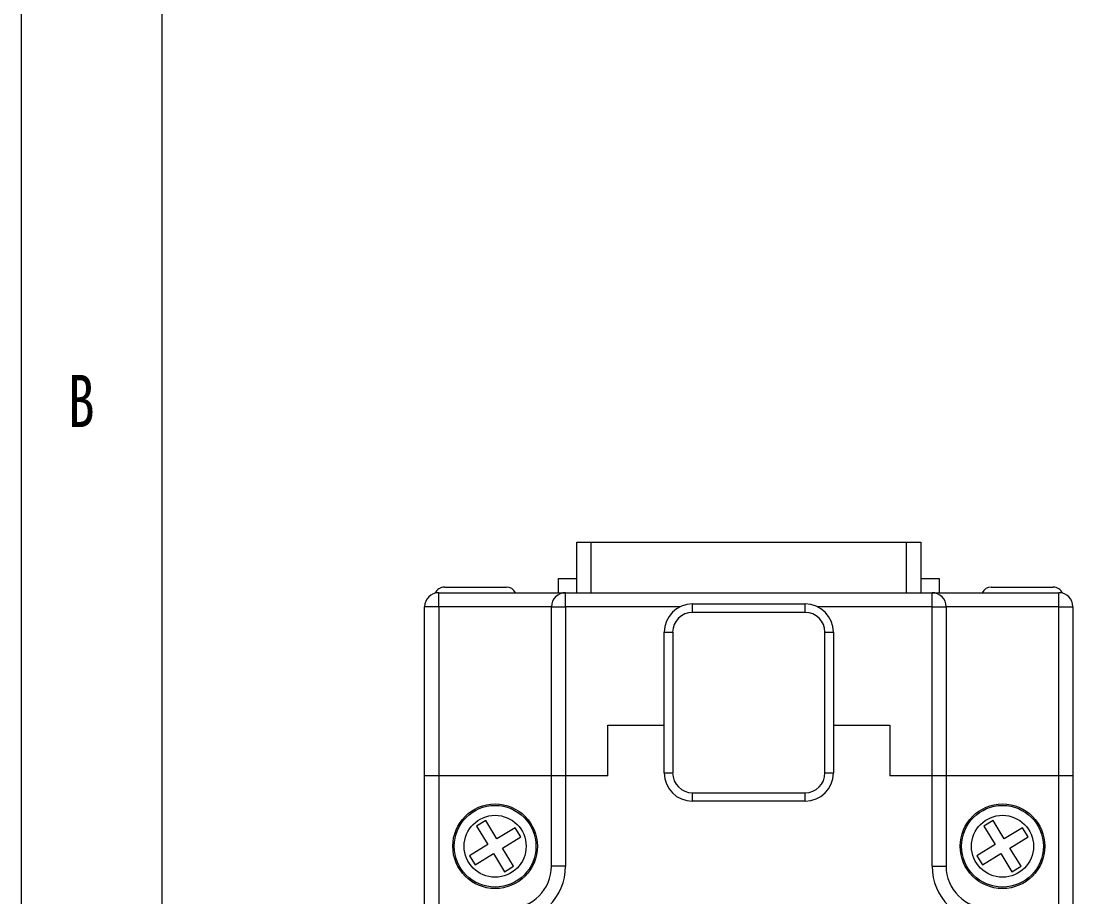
# Paper-space layout '시트1-ENG' of a CAD drawing. Header units: inches. Extents: x 0.2 to 16.3, y 0.2 to 11.5.
# Drawn here: x 0.197 to 1.666, y 8.116 to 9.34 of the extents above; entities that cross this region are included whole.
import ezdxf

# ---------------------------------------------------------------- set-up
doc = ezdxf.new("R2010")
doc.units = ezdxf.units.IN
doc.header["$MEASUREMENT"] = 0
doc.styles.add('SLDTEXTSTYLE2', font='TXT', dxfattribs={"width": 0.75})

psp = doc.layouts.new('시트1-ENG')

# ---------------------------------------------------------------- linework, layer by layer
at = {"color": 7, "linetype": 'Continuous', "lineweight": 18}
for p, q in [((0.1969, 11.4961), (0.1969, 0.1969)), ((0.3937, 11.2992), (0.3937, 0.3937)), ((0.9732, 8.5408), (0.9732, 8.6117)), ((0.9732, 8.6117), (0.9929, 8.6117)), ((0.9929, 8.6117), (0.9929, 8.5408)), ((0.9929, 8.6117), (1.4338, 8.6117)), ((1.4338, 8.5408), (1.4338, 8.6117)), ((1.4338, 8.6117), (1.4535, 8.6117)), ((1.4535, 8.6117), (1.4535, 8.5408)), ((0.9476, 8.5408), (0.9476, 8.5605)), ((0.9476, 8.5605), (0.9732, 8.5605)), ((1.4535, 8.5605), (1.4791, 8.5605)), ((1.4791, 8.5605), (1.4791, 8.5408)), ((0.7803, 8.5212), (0.7803, 8.5408)), ((0.7803, 8.5408), (0.9575, 8.5408)), ((0.7881, 8.5487), (0.8748, 8.5487)), ((0.9575, 8.5212), (0.9575, 8.5408)), ((0.9575, 8.5408), (1.4693, 8.5408)), ((1.4693, 8.5212), (1.4693, 8.5408)), ((1.4693, 8.5408), (1.6464, 8.5408)), ((1.5519, 8.5487), (1.6386, 8.5487)), ((1.6464, 8.5212), (1.6464, 8.5408)), ((1.1346, 8.5133), (1.1346, 8.5251)), ((1.1346, 8.5251), (1.2921, 8.5251)), ((1.2921, 8.5133), (1.2921, 8.5251)), ((0.7606, 8.2849), (0.7606, 8.5212)), ((0.7803, 8.5212), (0.7606, 8.5212)), ((0.7803, 8.5212), (0.7803, 8.2849)), ((0.9378, 8.5212), (0.7803, 8.5212)), ((0.9378, 8.2849), (0.9378, 8.5212)), ((0.9378, 8.5212), (0.9575, 8.5212)), ((0.9575, 8.5212), (0.9575, 8.2849)), ((1.2921, 8.5133), (1.1346, 8.5133)), ((1.4693, 8.2849), (1.4693, 8.5212)), ((1.4693, 8.5212), (1.4889, 8.5212)), ((1.4889, 8.5212), (1.4889, 8.2849)), ((1.6464, 8.5212), (1.4889, 8.5212)), ((1.6464, 8.2849), (1.6464, 8.5212)), ((1.6464, 8.5212), (1.6661, 8.5212)), ((1.6661, 8.5212), (1.6661, 8.2849)), ((1.0952, 8.4857), (1.1071, 8.4857)), ((1.0952, 8.2889), (1.0952, 8.4857)), ((1.1071, 8.4857), (1.1071, 8.2889)), ((1.3197, 8.4857), (1.3315, 8.4857)), ((1.3197, 8.2889), (1.3197, 8.4857)), ((1.3315, 8.4857), (1.3315, 8.2889)), ((1.0165, 8.3558), (1.0952, 8.3558)), ((1.0165, 8.2849), (1.0165, 8.3558)), ((1.3315, 8.3558), (1.4102, 8.3558)), ((1.4102, 8.3558), (1.4102, 8.2849)), ((1.0952, 8.2889), (1.1071, 8.2889)), ((1.3197, 8.2889), (1.3315, 8.2889)), ((0.7803, 8.2849), (0.7606, 8.2849)), ((0.7606, 8.0802), (0.7606, 8.2849)), ((0.9378, 8.2849), (0.7803, 8.2849)), ((0.7803, 8.2849), (0.7803, 8.0999)), ((0.9575, 8.2849), (0.9378, 8.2849)), ((0.9378, 8.1589), (0.9378, 8.2849)), ((1.0165, 8.2849), (0.9575, 8.2849)), ((0.9575, 8.2849), (0.9575, 8.1589)), ((1.4693, 8.2849), (1.4102, 8.2849)), ((1.4889, 8.2849), (1.4693, 8.2849)), ((1.4693, 8.1589), (1.4693, 8.2849)), ((1.6464, 8.2849), (1.4889, 8.2849)), ((1.4889, 8.2849), (1.4889, 8.1589)), ((1.6661, 8.2849), (1.6464, 8.2849)), ((1.6464, 8.0999), (1.6464, 8.2849)), ((1.6661, 8.2849), (1.6661, 8.0802)), ((1.1346, 8.2495), (1.1346, 8.2613)), ((1.1346, 8.2613), (1.2921, 8.2613)), ((1.2921, 8.2495), (1.2921, 8.2613)), ((1.2921, 8.2495), (1.1346, 8.2495)), ((0.8459, 8.2223), (0.8331, 8.2145)), ((0.8331, 8.2145), (0.8487, 8.189)), ((0.8615, 8.1968), (0.8459, 8.2223)), ((1.5545, 8.2223), (1.5418, 8.2145)), ((1.5418, 8.2145), (1.5574, 8.189)), ((1.5702, 8.1968), (1.5545, 8.2223)), ((0.887, 8.2124), (0.8615, 8.1968)), ((0.8693, 8.184), (0.8948, 8.1997)), ((0.8948, 8.1997), (0.887, 8.2124)), ((1.5957, 8.2124), (1.5702, 8.1968)), ((1.578, 8.184), (1.6035, 8.1997)), ((1.6035, 8.1997), (1.5957, 8.2124)), ((0.8487, 8.189), (0.8232, 8.1733)), ((0.8849, 8.1585), (0.8693, 8.184)), ((1.5574, 8.189), (1.5319, 8.1733)), ((1.5936, 8.1585), (1.578, 8.184)), ((0.8232, 8.1733), (0.831, 8.1606)), ((0.831, 8.1606), (0.8566, 8.1762)), ((0.8566, 8.1762), (0.8722, 8.1507)), ((1.5319, 8.1733), (1.5397, 8.1606)), ((1.5397, 8.1606), (1.5652, 8.1762)), ((1.5652, 8.1762), (1.5808, 8.1507)), ((0.8722, 8.1507), (0.8849, 8.1585)), ((0.9575, 8.1589), (0.9378, 8.1589)), ((1.4693, 8.1589), (1.4889, 8.1589)), ((1.5808, 8.1507), (1.5936, 8.1585))]:
    psp.add_line(p, q, dxfattribs=at)
at = {"color": 8, "linetype": 'Continuous', "lineweight": 18}
for p, q in [((1.1175, 8.5212), (0.9575, 8.5212)), ((1.4693, 8.5212), (1.3093, 8.5212))]:
    psp.add_line(p, q, dxfattribs=at)
at = {"color": 7, "linetype": 'Continuous', "lineweight": 18}
for centre, radius in [((0.859, 8.1865), 0.0591), ((0.859, 8.1865), 0.0571), ((1.5677, 8.1865), 0.0591), ((1.5677, 8.1865), 0.0571), ((0.859, 8.1865), 0.0433), ((1.5677, 8.1865), 0.0433)]:
    psp.add_circle(centre, radius, dxfattribs=at)
for centre, radius, start, end in [((0.7803, 8.5212), 0.0197, 90, 180), ((0.7881, 8.5349), 0.0138, 90, 157.4076), ((0.8748, 8.5349), 0.0138, 25.3769, 90), ((0.9575, 8.5212), 0.0197, 90, 180), ((1.4693, 8.5212), 0.0197, 0, 90), ((1.5519, 8.5349), 0.0138, 90, 154.6231), ((1.6386, 8.5349), 0.0138, 22.5924, 90), ((1.6464, 8.5212), 0.0197, 0, 90), ((1.1346, 8.4857), 0.0394, 90, 180), ((1.2921, 8.4857), 0.0394, 0, 90), ((1.1346, 8.4857), 0.0276, 90, 180), ((1.2921, 8.4857), 0.0276, 0, 90), ((1.1346, 8.2889), 0.0394, 180, 270), ((1.1346, 8.2889), 0.0276, 180, 270), ((1.2921, 8.2889), 0.0276, 270, 0), ((1.2921, 8.2889), 0.0394, 270, 0), ((0.8787, 8.1589), 0.0787, 270, 0), ((0.8787, 8.1589), 0.0591, 270, 0), ((1.548, 8.1589), 0.0787, 180, 270), ((1.548, 8.1589), 0.0591, 180, 270)]:
    psp.add_arc(centre, radius, start, end, dxfattribs=at)

# ---------------------------------------------------------------- texts
at = {"color": 7, "linetype": 'Continuous', "lineweight": 0, "insert": (0.2625, 8.8452), "char_height": 0.0729, "attachment_point": 1, "style": 'SLDTEXTSTYLE2'}
psp.add_mtext('B', dxfattribs=at)

doc.saveas('drawing.dxf')
